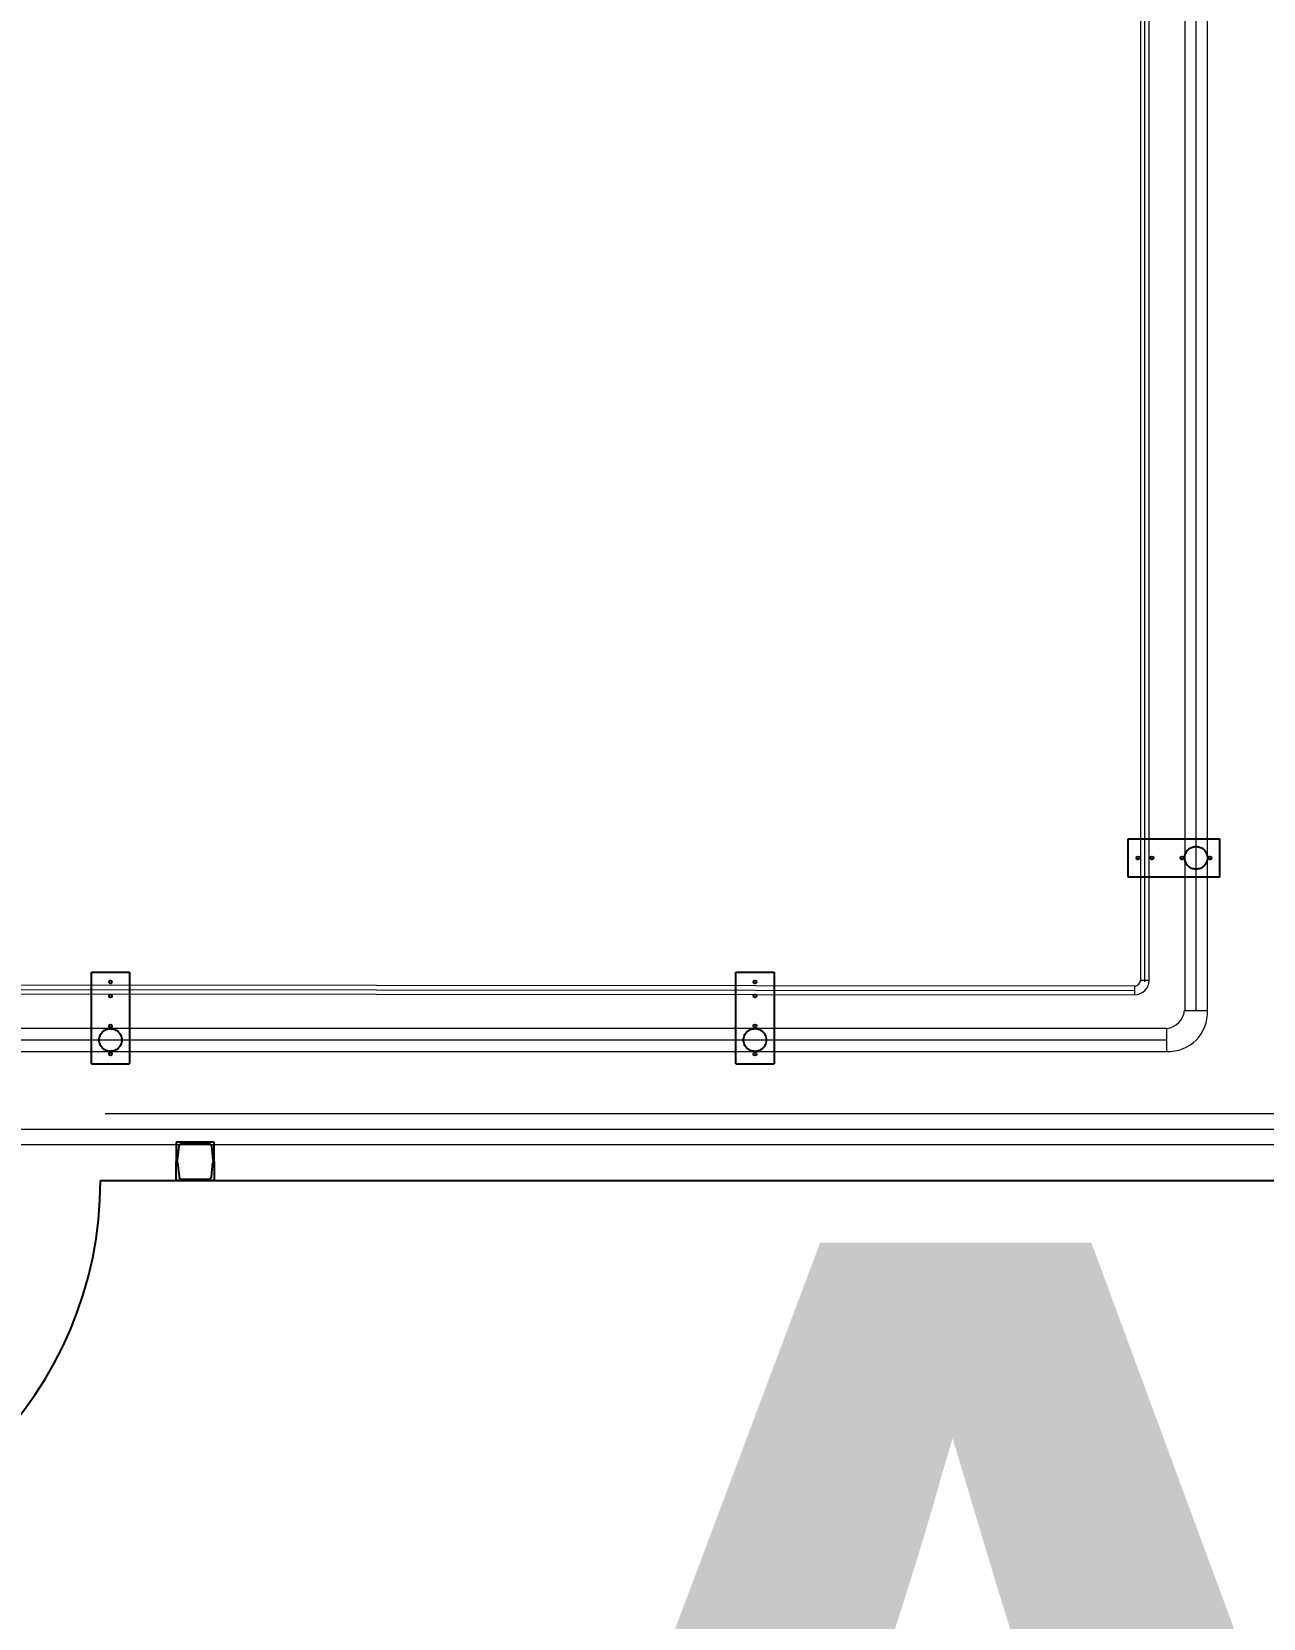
# Model space of a CAD drawing. Header units: metres. Extents: x 532643 to 533032, y 2674174 to 2674494.
# Drawn here: x 532840.35 to 532845.18, y 2674356.06 to 2674362.27 of the extents above; entities that cross this region are included whole.
import ezdxf

# ---------------------------------------------------------------- set-up
doc = ezdxf.new("R2010")
doc.units = ezdxf.units.M
doc.header["$MEASUREMENT"] = 0
for name, pattern in [('CABLEBUS$0$DASHED2', [0.375, 0.25, -0.125]), ('CENTER2', [1.125, 0.75, -0.125, 0.125, -0.125]), ('DASHED', [0.75, 0.5, -0.25])]:
    doc.linetypes.add(name, pattern=pattern)
doc.layers.add('IDT', color=7, linetype='Continuous')
doc.layers.add('MMS Block Numbering', color=7, linetype='Continuous')
doc.styles.add('Adani Regular', font='Adani Regular.ttf')
doc.linetypes.add('FOUNDATION LAYOUT$0$FENCELINE1', pattern='A,6.35,-2.54,[133,ltypeshp.shx,S=2.54,R=0,X=-2.54,Y=0],-2.54,25.4', length=36.83)

# ---------------------------------------------------------------- blocks, each defined once
blk = doc.blocks.new('IDT')
at = {"layer": 'IDT', "color": 3}
for p, q in [((19.4646, 22.4111), (19.4646, 22.4861)), ((19.4646, 22.4861), (19.6146, 22.4861)), ((19.4763, 22.4714), (19.4704, 22.4156)), ((19.5929, 22.4804), (19.4862, 22.4804)), ((19.6088, 22.4156), (19.6029, 22.4714)), ((19.6146, 22.4861), (19.6146, 22.4111)), ((19.4655, 22.4111), (19.4646, 22.4111)), ((19.4646, 22.4111), (19.4646, 22.3361)), ((19.4655, 22.4111), (19.4646, 22.4111)), ((19.4763, 22.3507), (19.4704, 22.4066)), ((19.6088, 22.4066), (19.6029, 22.3507)), ((19.6146, 22.4111), (19.6137, 22.4111)), ((19.6146, 22.4111), (19.6137, 22.4111)), ((19.6146, 22.3361), (19.6146, 22.4111)), ((19.4646, 22.3361), (19.6146, 22.3361)), ((19.5929, 22.3418), (19.4862, 22.3418))]:
    blk.add_line(p, q, dxfattribs=at)
at = {"layer": 'IDT', "color": 8, "linetype": 'DASHED', "lineweight": 0, "ltscale": 20}
for p, q in [((24.5371, 22.3446), (9.8927, 22.3446)), ((24.5371, 22.3446), (9.8927, 22.3446)), ((9.8927, 22.2246), (24.5371, 22.2246)), ((9.8927, 22.2246), (24.5371, 22.2246))]:
    blk.add_line(p, q, dxfattribs=at)
at = {"layer": 'IDT', "color": 8, "linetype": 'CENTER2', "lineweight": 0, "ltscale": 500}
blk.add_line((24.5271, 22.2846), (9.8927, 22.2846), dxfattribs=at)
blk.add_line((24.5271, 22.2846), (9.8927, 22.2846), dxfattribs=at)
at = {"layer": 'IDT', "color": 8}
for p, q in [((17.2714, 21.6694), (17.2714, 22.029)), ((17.4214, 22.029), (17.2714, 22.029)), ((17.2714, 21.6694), (17.2714, 22.029)), ((17.4214, 22.029), (17.2714, 22.029)), ((17.4214, 22.029), (17.4214, 21.6694)), ((17.4214, 22.029), (17.4214, 21.6694)), ((19.7964, 21.6694), (19.7964, 22.029)), ((19.9464, 22.029), (19.7964, 22.029)), ((19.7964, 21.6694), (19.7964, 22.029)), ((19.9464, 22.029), (19.7964, 22.029)), ((19.9464, 22.029), (19.9464, 21.6694)), ((19.9464, 22.029), (19.9464, 21.6694)), ((17.4214, 21.6694), (17.2714, 21.6694)), ((17.4214, 21.6694), (17.2714, 21.6694)), ((19.9464, 21.6694), (19.7964, 21.6694)), ((19.9464, 21.6694), (19.7964, 21.6694))]:
    blk.add_line(p, q, dxfattribs=at)
at = {"layer": 'IDT', "color": 0, "lineweight": 0}
for p, q in [((15.733, 21.9801), (15.733, 21.8908)), ((15.733, 21.9801), (15.733, 21.8908)), ((24.4411, 21.98), (15.733, 21.98)), ((24.4411, 21.98), (15.733, 21.98)), ((15.733, 21.891), (24.4411, 21.891)), ((15.733, 21.891), (24.4411, 21.891)), ((15.6627, 21.8205), (15.5734, 21.8205)), ((15.6627, 21.8205), (15.5734, 21.8205)), ((15.5735, 21.8207), (15.5735, 14.662)), ((15.5735, 21.8207), (15.5735, 14.662)), ((15.6625, 14.662), (15.6625, 21.8207)), ((15.6625, 14.662), (15.6625, 21.8207)), ((15.8584, 21.7584), (15.8584, 21.7242)), ((15.8584, 21.7584), (15.8584, 21.7242)), ((24.3163, 21.7517), (15.8584, 21.7583)), ((24.3163, 21.7517), (15.8584, 21.7583)), ((15.8355, 21.7013), (15.8013, 21.7013)), ((15.8355, 21.7013), (15.8013, 21.7013)), ((15.8014, 21.7079), (15.8014, 17.1033)), ((15.8014, 21.7079), (15.8014, 17.1033)), ((15.8354, 17.1033), (15.8354, 21.7079)), ((15.8354, 17.1033), (15.8354, 21.7079)), ((15.8584, 21.7243), (24.3163, 21.7177)), ((15.8584, 21.7243), (24.3163, 21.7177))]:
    blk.add_line(p, q, dxfattribs=at)
at = {"layer": 'IDT', "color": 0, "linetype": 'CENTER2', "lineweight": 0, "ltscale": 500}
for p, q in [((24.4411, 21.9355), (15.733, 21.9355)), ((24.4411, 21.9355), (15.733, 21.9355)), ((15.618, 21.8207), (15.618, 14.1816)), ((15.618, 21.8207), (15.618, 14.1816)), ((15.8184, 21.7079), (15.8184, 14.3103)), ((15.8184, 21.7079), (15.8184, 14.3103)), ((24.3163, 21.7347), (15.8584, 21.7413)), ((24.3163, 21.7347), (15.8584, 21.7413))]:
    blk.add_line(p, q, dxfattribs=at)
at = {"layer": 'IDT', "color": 0}
for p, q in [((15.5245, 21.297), (15.8841, 21.297)), ((15.5245, 21.297), (15.5245, 21.147)), ((15.5245, 21.297), (15.8841, 21.297)), ((15.5245, 21.297), (15.5245, 21.147)), ((15.8841, 21.297), (15.8841, 21.147)), ((15.8841, 21.297), (15.8841, 21.147)), ((15.8841, 21.147), (15.5245, 21.147)), ((15.8841, 21.147), (15.5245, 21.147))]:
    blk.add_line(p, q, dxfattribs=at)
at = {"layer": 'IDT', "color": 7, "linetype": 'FOUNDATION LAYOUT$0$FENCELINE1', "ltscale": 0.01}
blk.add_lwpolyline([(19.9107, 22.4854), (11.801, 22.4854), (11.801, 6.2104), (19.7314, 6.2104), (25.552, 6.2104), (25.552, 9.0601)], dxfattribs=at)
at = {"layer": 'IDT', "color": 8, "linetype": 'CABLEBUS$0$DASHED2', "ltscale": 100}
for centre in [(17.3464, 21.9355), (17.3464, 21.9355), (19.8714, 21.9355), (19.8714, 21.9355)]:
    blk.add_circle(centre, 0.0445, dxfattribs=at)
at = {"layer": 'IDT', "color": 8}
for centre in [(17.3464, 21.9905), (17.3464, 21.9905), (19.8714, 21.9905), (19.8714, 21.9905), (17.3464, 21.8805), (17.3464, 21.8805), (19.8714, 21.8805), (19.8714, 21.8805), (17.3464, 21.7629), (17.3464, 21.7629), (19.8714, 21.7629), (19.8714, 21.7629), (17.3464, 21.7079), (17.3464, 21.7079), (19.8714, 21.7079), (19.8714, 21.7079)]:
    blk.add_circle(centre, 0.006, dxfattribs=at)
at = {"layer": 'IDT', "color": 0, "linetype": 'CABLEBUS$0$DASHED2', "ltscale": 100}
blk.add_circle((15.618, 21.222), 0.0445, dxfattribs=at)
blk.add_circle((15.618, 21.222), 0.0445, dxfattribs=at)
at = {"layer": 'IDT', "color": 0}
for centre in [(15.563, 21.222), (15.563, 21.222), (15.673, 21.222), (15.673, 21.222), (15.7906, 21.222), (15.7906, 21.222), (15.8456, 21.222), (15.8456, 21.222)]:
    blk.add_circle(centre, 0.006, dxfattribs=at)
at = {"layer": 'IDT'}
blk.add_arc((21.4107, 22.4861), 1.5, 90, 180, dxfattribs=at)
at = {"layer": 'IDT', "color": 3}
for centre, radius, start, end in [((19.4862, 22.4704), 0.01, 90, 174), ((19.5929, 22.4704), 0.01, 6, 90), ((19.4655, 22.4161), 0.005, 270, 354), ((19.4655, 22.4061), 0.005, 6, 90), ((19.6137, 22.4161), 0.005, 186, 270), ((19.6137, 22.4061), 0.005, 90, 174), ((19.4862, 22.3518), 0.01, 186, 270), ((19.5929, 22.3518), 0.01, 270, 354)]:
    blk.add_arc(centre, radius, start, end, dxfattribs=at)
at = {"layer": 'IDT', "color": 0, "lineweight": 0}
for centre, radius, start, end in [((15.7252, 21.8283), 0.152, 87.04501, 182.95499), ((15.7252, 21.8283), 0.152, 87.04501, 182.95499), ((15.7442, 21.8093), 0.0823, 97.79955, 172.20045), ((15.7442, 21.8093), 0.0823, 97.79955, 172.20045), ((15.8598, 21.6999), 0.0586, 91.41305, 178.58695), ((15.8598, 21.6999), 0.0586, 91.41305, 178.58695), ((15.8605, 21.6992), 0.0251, 94.75141, 175.24859), ((15.8605, 21.6992), 0.0251, 94.75141, 175.24859)]:
    blk.add_arc(centre, radius, start, end, dxfattribs=at)

msp = doc.modelspace()

# ---------------------------------------------------------------- block references
at = {"layer": 'IDT', "color": 8, "rotation": 180}
msp.add_blockref('IDT', (532860.5313, 2674380.2589), dxfattribs=at)

# ---------------------------------------------------------------- texts
at = {"layer": 'MMS Block Numbering', "insert": (532853.9863, 2674347.4752), "char_height": 7.5, "attachment_point": 5, "style": 'Adani Regular'}
msp.add_mtext_dynamic_manual_height_columns('A16a-\\PBL-02', width=41.53538, gutter_width=1, heights=[0], dxfattribs=at)

doc.saveas('drawing.dxf')
